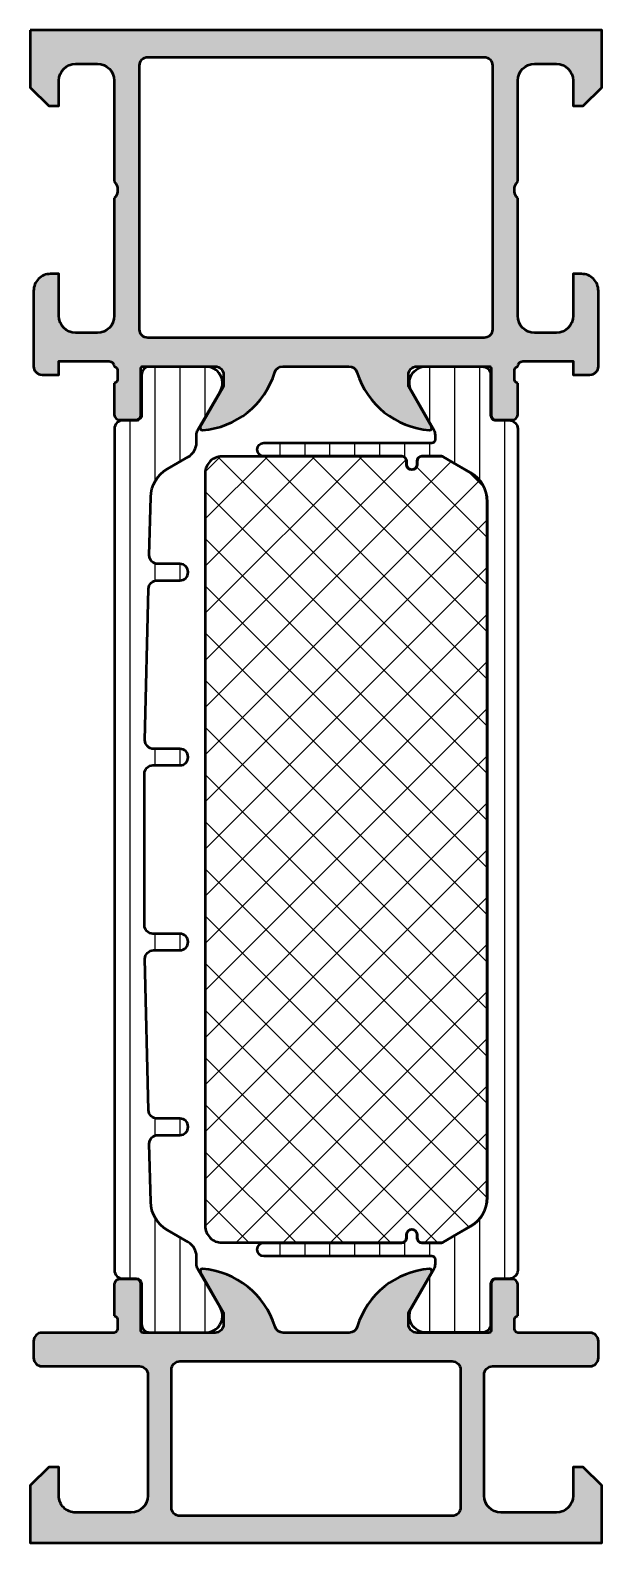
# Model space of a CAD drawing. Extents: x 0 to 34, y 0 to 90.
import ezdxf

# ---------------------------------------------------------------- set-up
doc = ezdxf.new("R2010")
doc.units = 0
for name, color, linetype, lineweight in [('0S-Alu contour', 7, 'Continuous', 50), ('0S-Alu hatch', 252, 'Continuous', 25), ('0S-Plastic contour', 254, 'Continuous', 50), ('0S-Plastic hatch', 253, 'Continuous', 25), ('0S-PT contour', 91, 'Continuous', 50), ('0S-PT hatch', 103, 'Continuous', 25)]:
    doc.layers.add(name, color=color, linetype=linetype, lineweight=lineweight)
pattern_1 = [(90, (0, 0), (-1.4859, 0), [])]

# ---------------------------------------------------------------- blocks, each defined once
blk = doc.blocks.new('345110__1E84D3D2_7B02_4190_B8D9_AD2B0588C945_')
at = {"layer": '0S-Alu hatch'}
h = blk.add_hatch(color=256, dxfattribs=at)
edge = h.paths.add_edge_path()
edge.add_line((0, 90), (0, 86.5999679203087))
edge.add_line((0, 86.5999679203087), (1.0999755859375, 85.49999257278978))
edge.add_line((1.0999755859375, 85.49999257278978), (1.699951171875, 85.49999257278978))
edge.add_line((1.699951171875, 85.49999257278978), (1.699951167454621, 87.00035606868472))
edge.add_ellipse((2.700037571150542, 87.00035606868472), major_axis=(-1.00008640369592, 0), ratio=1, start_angle=270.0000000661949, end_angle=360, ccw=False)
edge.add_line((2.700037569995123, 88.00044247238064), (3.999945191311766, 88.00044247015046))
edge.add_ellipse((3.999945191311764, 87.00038766034936), major_axis=(-1.000054809801099, 0), ratio=1, start_angle=180, end_angle=269.99999999999983, ccw=False)
edge.add_line((5.000000001112866, 87.00038766034936), (5, 80.99999972534717))
edge.add_ellipse((4.475160659681638, 80.49999972534715), major_axis=(-0.724883668698511, 0), ratio=1, start_angle=136.3884232636868, end_angle=223.6115767363133, ccw=False)
edge.add_line((5, 79.99999972534715), (5.000000001728484, 73.00005852307612))
edge.add_ellipse((3.99994120227104, 73.00005852307612), major_axis=(-1.000058799457443, 0), ratio=1, start_angle=90.0000001685961, end_angle=180, ccw=False)
edge.add_line((3.999941205213771, 71.99999972361867), (2.700038642443937, 71.99999972152193))
edge.add_ellipse((2.70003864244395, 73.0000871959161), major_axis=(-1.000087474394163, 0), ratio=1, start_angle=0, end_angle=89.99999999999932, ccw=False)
edge.add_line((1.699951168049787, 73.0000871959161), (1.699951171875, 75.49999972534715))
edge.add_line((1.699951171875, 75.49999972534715), (1.200038642443942, 75.49999972917237))
edge.add_arc((1.200038642443942, 74.49991225477822), 1.000087474394149, 89.99999999999999, 180.000777112258)
edge.add_line((0.1999511681417805, 74.49989869042233), (0.2000122065430579, 69.99996983244309))
edge.add_arc((0.6999814664106039, 69.99997661371017), 0.4999692599135345, 180.0007771239829, 269.9995628678931)
edge.add_line((0.6999776519478665, 69.50000735381118), (1.70001220703125, 69.49999972534715))
edge.add_line((1.70001220703125, 69.49999972534715), (1.700012207031242, 70.29999514771043))
edge.add_line((1.700012207031242, 70.29999514771043), (4.699952986669397, 70.29999514771043))
edge.add_ellipse((4.699879506046066, 69.99999515670942), major_axis=(-0.3000000000000195, 0), ratio=1, start_angle=180.024914814169, end_angle=269.9859662345502, ccw=False)
edge.add_ellipse((4.921043031139852, 69.73260501837412), major_axis=(-0.2788950563273869, 0), ratio=1, start_angle=178.8354106258559, end_angle=253.5801235805927, ccw=False)
edge.add_line((5.199880477682854, 69.72693661037552), (5.199880477682853, 69.27334261037574))
edge.add_ellipse((4.921012382039688, 69.26768195089862), major_axis=(-0.2789255417371481, 0), ratio=1, start_angle=106.4245945553534, end_angle=181.1628700728981, ccw=False)
edge.add_line((4.999879477682849, 69.00013861037569), (4.999879477682856, 67.1201276103672))
edge.add_arc((5.299879477682853, 67.1201276103672), 0.2999999999999971, 180, 270)
edge.add_line((5.299879477682853, 66.82012761036721), (6.279853796725636, 66.8201276103672))
edge.add_arc((6.279853796725642, 67.1201276103672), 0.3000000000000114, 269.999999999999, 360)
edge.add_line((6.579853796725653, 67.1201276103672), (6.579853796725636, 69.88012925171085))
edge.add_ellipse((6.699853796725634, 69.88012925171087), major_axis=(-0.1199999999999983, 0), ratio=1, start_angle=269.99990065165497, end_angle=360, ccw=False)
edge.add_line((6.699854004800322, 70.00012925171069), (10.99989167889668, 70.00012179582485))
edge.add_ellipse((10.99989081194116, 69.50013467805167), major_axis=(-0.4999871177739392, 0), ratio=1, start_angle=180, end_angle=269.9999006516558, ccw=False)
edge.add_line((11.4998779297151, 69.50013467805167), (11.49987792968749, 68.80012484741746))
edge.add_line((11.49987792968749, 68.80012484741746), (10.11780731750416, 66.40630046574698))
edge.add_arc((10.23619308740107, 66.33795063410184), 0.1367000000000116, 150.0000814796191, 274.3397826725371)
edge.add_arc((9.877118026678321, 71.06955313799683), 4.881907809369203, 274.339782672537, 343.0454840365646)
edge.add_ellipse((15.02510957001233, 69.50012179565972), major_axis=(-0.4999999999999344, 0), ratio=1, start_angle=269.9999999999994, end_angle=343.04548403656554, ccw=False)
edge.add_line((15.02510957001234, 70.00012179565967), (18.95784057221227, 70.00012179565967))
edge.add_ellipse((18.9578405722123, 69.50012179565972), major_axis=(-0.499999999999929, 0), ratio=1, start_angle=197.289552715733, end_angle=270.00000000000244, ccw=False)
edge.add_arc((24.13588357343282, 71.1118668983077), 4.923085062803216, 197.2895527157352, 265.5272736079399)
edge.add_arc((23.76261953608359, 66.34005844366), 0.1367000000000269, 265.5272736079431, 389.9999185203768)
edge.add_line((23.88100530598052, 66.40840827530513), (22.50015163421631, 68.80012484741746))
edge.add_line((22.50015163421631, 68.80012484741746), (22.50015163418872, 69.50013467805167))
edge.add_ellipse((23.00013875196264, 69.50013467805168), major_axis=(-0.4999871177739266, 0), ratio=1, start_angle=270.00009934834355, end_angle=360, ccw=False)
edge.add_line((23.00013788500713, 70.00012179582485), (27.30017555908753, 70.00012925171069))
edge.add_ellipse((27.3001757671622, 69.88012925171084), major_axis=(-0.1200000000000286, 0), ratio=1, start_angle=180, end_angle=270.00009934833696, ccw=False)
edge.add_line((27.42017576716223, 69.88012925171084), (27.42017576716222, 67.12012761032788))
edge.add_arc((27.72017576716221, 67.12012761032788), 0.2999999999999936, 180, 269.9999999999993)
edge.add_line((27.7201757671622, 66.82012761032789), (28.700150086205, 66.82012761032789))
edge.add_arc((28.700150086205, 67.12012761032788), 0.2999999999999971, 270, 360)
edge.add_line((29.000150086205, 67.1201276103279), (29.000150086205, 69.00013861033642))
edge.add_ellipse((29.07901718184817, 69.26768195085936), major_axis=(-0.2789255417371433, 0), ratio=1, start_angle=-1.1628700728805939, end_angle=73.57540544464553, ccw=False)
edge.add_line((28.800149086205, 69.27334261033639), (28.800149086205, 69.72693661033642))
edge.add_ellipse((29.07898653274803, 69.73260501833416), major_axis=(-0.278895056327407, 0), ratio=1, start_angle=-73.58012358050411, end_angle=1.1645893739657822, ccw=False)
edge.add_ellipse((29.30015005786905, 69.99999515668176), major_axis=(-0.3000000000276622, 0), ratio=1, start_angle=270.0140337565947, end_angle=359.9750851881862, ccw=False)
edge.add_line((29.30007657729208, 70.29999514771043), (32.30001723766327, 70.29999514771043))
edge.add_line((32.30001723766327, 70.29999514771043), (32.30001723766327, 69.49999972534715))
edge.add_line((32.30001723766327, 69.49999972534715), (33.30005179274667, 69.50000735381118))
edge.add_arc((33.30004797828394, 69.99997661371016), 0.4999692599135264, 270.000437132106, 359.9992228112989)
edge.add_line((33.80001723815148, 69.99996983187603), (33.80007827655275, 74.4998986902237))
edge.add_arc((32.79999080225059, 74.49991225477821), 1.000087474394153, 359.9992228764861, 450.0000000000004)
edge.add_line((32.79999080225058, 75.49999972917237), (32.30007827281952, 75.49999972534715))
edge.add_line((32.30007827281952, 75.49999972534715), (32.30007827663835, 73.00008712280979))
edge.add_ellipse((31.29999087534645, 73.00008712280982), major_axis=(-1.000087401291892, 0), ratio=1, start_angle=90.0000000761815, end_angle=180, ccw=False)
edge.add_line((31.29999087667619, 71.99999972151792), (30.00008836163278, 71.99999972361867))
edge.add_ellipse((30.00008836163279, 73.00005852307613), major_axis=(-1.000058799457463, 0), ratio=1, start_angle=0, end_angle=89.9999999999996, ccw=False)
edge.add_line((29.00002956217533, 73.00005852307612), (29.00002956390381, 79.99999972534715))
edge.add_ellipse((29.52486890422216, 80.49999972534715), major_axis=(-0.7248836686985065, 0), ratio=1, start_angle=-43.61157673631351, end_angle=43.61157673631362, ccw=False)
edge.add_line((29.00002956390381, 80.99999972534717), (29.00002956279094, 87.00038766034935))
edge.add_ellipse((30.00008437259206, 87.00038766034935), major_axis=(-1.000054809801117, 0), ratio=1, start_angle=270.000000164669, end_angle=360, ccw=False)
edge.add_line((30.00008436971789, 88.00044247015046), (31.29999194641317, 88.00044247238465))
edge.add_ellipse((31.29999194641316, 87.00035614156478), major_axis=(-1.000086330819868, 0), ratio=1, start_angle=180, end_angle=269.9999999999996, ccw=False)
edge.add_line((32.30007827723304, 87.00035614156477), (32.30007827281952, 85.49999257278978))
edge.add_line((32.30007827281952, 85.49999257278978), (32.90005385875702, 85.49999257278978))
edge.add_line((32.90005385875702, 85.49999257278978), (34.00002944946755, 86.5999679203087))
edge.add_line((34.00002944946755, 86.5999679203087), (33.99999893188943, 90))
edge.add_line((33.99999893188943, 90), (0, 90))
edge = h.paths.add_edge_path()
edge.add_ellipse((7.00001609230804, 87.89999111938248), major_axis=(-0.5000027408751322, 0), ratio=1, start_angle=270.0000000000219, end_angle=359.99968592151924, ccw=False)
edge.add_line((7.000016092307849, 88.39999386025762), (27.00001156424713, 88.39999386025761))
edge.add_ellipse((27.00001156424713, 87.89999111938248), major_axis=(-0.5000027408751216, 0), ratio=1, start_angle=180, end_angle=270, ccw=False)
edge.add_line((27.50001430512226, 87.89999111938248), (27.50001430512228, 72.19999941445671))
edge.add_ellipse((27.00001156424714, 72.19999941445695), major_axis=(-0.5000027408751322, 0), ratio=1, start_angle=89.9999999999996, end_angle=180, ccw=False)
edge.add_line((27.00001156424714, 71.69999667358182), (7.000016092307841, 71.69999667358182))
edge.add_ellipse((7.000016092308031, 72.19999941445694), major_axis=(-0.5000027408751145, 0), ratio=1, start_angle=0, end_angle=89.9999999999784, ccw=False)
edge.add_line((6.500013351432917, 72.19999941445694), (6.50001335144042, 87.8999938602501))
at = {"layer": '0S-Alu contour', "color": 7}
for points in [[(0, 90), (0, 86.5999679203087), (1.0999755859375, 85.49999257278978), (1.699951171875, 85.49999257278978), (1.699951167454621, 87.00035606868472)], [(32.30007827723304, 87.00035614156477), (32.30007827281952, 85.49999257278978), (32.90005385875702, 85.49999257278978), (34.00002944946755, 86.5999679203087), (33.99999893188943, 90), (0, 90)], [(7.000016092307849, 88.39999386025762), (27.00001156424713, 88.39999386025761)], [(2.700037569995123, 88.00044247238064), (3.999945191311766, 88.00044247015046)], [(6.500013351432917, 72.19999941445694), (6.50001335144042, 87.8999938602501)], [(27.50001430512226, 87.89999111938248), (27.50001430512228, 72.19999941445671)], [(30.00008436971789, 88.00044247015046), (31.29999194641317, 88.00044247238465)], [(5.000000001112866, 87.00038766034936), (5, 80.99999972534717)], [(29.00002956390381, 80.99999972534717), (29.00002956279094, 87.00038766034935)], [(5, 79.99999972534715), (5.000000001728484, 73.00005852307612)], [(29.00002956217533, 73.00005852307612), (29.00002956390381, 79.99999972534715)], [(1.699951168049787, 73.0000871959161), (1.699951171875, 75.49999972534715), (1.200038642443942, 75.49999972917237)], [(32.79999080225058, 75.49999972917237), (32.30007827281952, 75.49999972534715), (32.30007827663835, 73.00008712280979)], [(0.1999511681417805, 74.49989869042233), (0.2000122065430579, 69.99996983244309)], [(33.80001723815148, 69.99996983187603), (33.80007827655275, 74.4998986902237)], [(3.999941205213771, 71.99999972361867), (2.700038642443937, 71.99999972152193)], [(27.00001156424714, 71.69999667358182), (7.000016092307842, 71.69999667358182)], [(31.29999087667619, 71.99999972151792), (30.00008836163278, 71.99999972361867)], [(0.6999776519478665, 69.50000735381118), (1.70001220703125, 69.49999972534715), (1.700012207031242, 70.29999514771043), (4.699952986669397, 70.29999514771043)], [(29.30007657729208, 70.29999514771043), (32.30001723766327, 70.29999514771043), (32.30001723766327, 69.49999972534715), (33.30005179274667, 69.50000735381118)], [(5.199880477682854, 69.72693661037552), (5.199880477682853, 69.27334261037574)], [(6.579853796725653, 67.1201276103672), (6.579853796725636, 69.88012925171085)], [(6.699854004800322, 70.00012925171069), (10.99989167889668, 70.00012179582485)], [(11.4998779297151, 69.50013467805167), (11.49987792968749, 68.80012484741746), (10.11780731750416, 66.40630046574698)], [(15.02510957001234, 70.00012179565967), (18.95784057221227, 70.00012179565967)], [(23.88100530598052, 66.40840827530513), (22.50015163421631, 68.80012484741746), (22.50015163418872, 69.50013467805167)], [(23.00013788500713, 70.00012179582485), (27.30017555908753, 70.00012925171069)], [(27.42017576716223, 69.88012925171084), (27.42017576716222, 67.12012761032788)], [(28.800149086205, 69.27334261033639), (28.800149086205, 69.72693661033642)], [(4.999879477682849, 69.00013861037569), (4.999879477682856, 67.1201276103672)], [(29.000150086205, 67.1201276103279), (29.000150086205, 69.00013861033642)], [(5.299879477682853, 66.82012761036721), (6.279853796725636, 66.8201276103672)], [(27.7201757671622, 66.82012761032789), (28.700150086205, 66.82012761032789)]]:
    blk.add_lwpolyline(points, dxfattribs=at)
at = {"layer": '0S-Alu contour', "color": 7, "extrusion": (0, 0, -1)}
for centre, radius, start, end in [((-7.00001609230804, 87.89999111938248), 0.5000027408751322, 0.0003140784807261, 89.99999999997812), ((-27.00001156424713, 87.89999111938248), 0.5000027408751216, 90, 180), ((-2.700037571150542, 87.00035606868472), 1.00008640369592, 0, 89.99999993380511), ((-3.999945191311764, 87.00038766034936), 1.000054809801099, 90.00000000000017, 180), ((-30.00008437259206, 87.00038766034935), 1.000054809801117, 0, 89.99999983533101), ((-31.29999194641316, 87.00035614156478), 1.000086330819868, 90.0000000000004, 180), ((-4.475160659681638, 80.49999972534715), 0.724883668698511, 136.3884232636867, 223.6115767363132), ((-29.52486890422216, 80.49999972534715), 0.7248836686985065, 316.3884232636864, 43.61157673631359), ((-2.70003864244395, 73.0000871959161), 1.000087474394163, 270.0000000000007, 0), ((-3.99994120227104, 73.00005852307612), 1.000058799457443, 180, 269.9999998314039), ((-30.00008836163279, 73.00005852307613), 1.000058799457463, 270.0000000000004, 0), ((-31.29999087534645, 73.00008712280982), 1.000087401291892, 180, 269.9999999238185), ((-7.000016092308031, 72.19999941445694), 0.5000027408751145, 270.0000000000216, 0), ((-27.00001156424714, 72.19999941445695), 0.5000027408751322, 180, 270.0000000000004), ((-4.699879506046066, 69.99999515670942), 0.3000000000000195, 90.01403376544982, 179.975085185831), ((-29.30015005786905, 69.99999515668176), 0.3000000000276622, 0.0249148118137732, 89.98596624340529), ((-4.921043031139852, 69.73260501837412), 0.2788950563273869, 106.4198764194073, 181.1645893741441), ((-6.699853796725634, 69.88012925171087), 0.1199999999999983, 0, 90.00009934834503), ((-10.99989081194116, 69.50013467805167), 0.4999871177739393, 90.00009934834416, 180), ((-15.02510957001233, 69.50012179565972), 0.4999999999999344, 16.95451596343445, 90.00000000000063), ((-18.9578405722123, 69.50012179565972), 0.499999999999929, 89.99999999999756, 162.710447284267), ((-23.00013875196264, 69.50013467805168), 0.4999871177739266, 0, 89.99990065165645), ((-27.3001757671622, 69.88012925171084), 0.1200000000000286, 89.99990065166303, 180), ((-29.07898653274803, 69.73260501833416), 0.278895056327407, 358.8354106260342, 73.58012358050411), ((-4.921012382039688, 69.26768195089862), 0.2789255417371481, 178.8371299271019, 253.5754054446466), ((-29.07901718184817, 69.26768195085936), 0.2789255417371433, 286.4245945553545, 1.162870072880582)]:
    blk.add_arc(centre, radius, start, end, dxfattribs=at)
at = {"layer": '0S-Alu contour', "color": 7}
for centre, radius, start, end in [((1.200038642443942, 74.49991225477822), 1.000087474394149, 89.99999999999999, 180.000777112258), ((32.79999080225059, 74.49991225477821), 1.000087474394153, 359.9992228764861, 90.0000000000004), ((0.6999814664106039, 69.99997661371017), 0.4999692599135345, 180.0007771239829, 269.9995628678931), ((9.877118026678321, 71.06955313799683), 4.881907809369203, 274.339782672537, 343.0454840365646), ((24.13588357343282, 71.1118668983077), 4.923085062803216, 197.2895527157352, 265.5272736079399), ((33.30004797828394, 69.99997661371016), 0.4999692599135264, 270.000437132106, 359.9992228112989), ((5.299879477682853, 67.1201276103672), 0.2999999999999971, 180, 270), ((6.279853796725642, 67.1201276103672), 0.3000000000000114, 269.999999999999, 0), ((27.72017576716221, 67.12012761032788), 0.2999999999999936, 180, 269.9999999999993), ((28.700150086205, 67.12012761032788), 0.2999999999999971, 270, 0), ((10.23619308740107, 66.33795063410184), 0.1367000000000116, 150.0000814796191, 274.3397826725371), ((23.76261953608359, 66.34005844366), 0.1367000000000269, 265.5272736079431, 29.99991852037677)]:
    blk.add_arc(centre, radius, start, end, dxfattribs=at)
blk = doc.blocks.new('245311__D88226B4_338B_49B5_B0A6_4A2B36956E9A___3DB7D509_A86B_482E_81D3_36E8CAAD95AD_')
at = {"layer": '0S-Plastic hatch'}
h = blk.add_hatch(dxfattribs=at)
h.set_pattern_fill('ANSI31', color=256, scale=0.4680000000000001, angle=45, style=0)
h.set_pattern_definition(pattern_1)
edge = h.paths.add_edge_path()
edge.add_line((5.009955041503991, 66.29000299999998), (5.0099550415038, 16.2099970000001))
edge.add_arc((5.499955041503902, 16.2099970000001), 0.4900000000001015, 180, 270.0000000000002)
edge.add_line((5.499955041503904, 15.71999699999999), (6.310289053746438, 15.71999699999999))
edge.add_ellipse((6.310288356552988, 15.40999630290374), major_axis=(-0.3100006970970337, 0), ratio=1, start_angle=179.99987114239, end_angle=269.99987114144403, ccw=False)
edge.add_line((6.620289053649238, 15.40999560571015), (6.619954424440077, 13.00999856426423))
edge.add_arc((7.109950401878823, 13.0099959774386), 0.4899959774455738, 179.9996975206365, 269.9999999999989)
edge.add_line((7.109950401878814, 12.51999999999303), (10.58577753768812, 12.52))
edge.add_arc((10.44418389061203, 13.49981807472284), 0.989996070924474, 278.2228963588985, 392.7407569883862)
edge.add_line((11.27689559559288, 14.03524634894245), (9.958259432310118, 16.31919149350405))
edge.add_ellipse((10.39993240337509, 16.57419146728958), major_axis=(-0.5099999999999839, 0), ratio=1, start_angle=-0.5398516222263083, end_angle=29.999996599344513, ccw=False)
edge.add_line((9.88995504150378, 16.57899671221197), (9.889955041503775, 17.0314954576227))
edge.add_arc((8.899955041503805, 17.03149545762268), 0.9899999999999682, 0, 60.00000000000161)
edge.add_line((9.394955041503765, 17.88886060736926), (8.168101727777852, 18.59718469830506))
edge.add_ellipse((9.173101727777901, 20.33789575991198), major_axis=(-2.010000000000199, 0), ratio=1, start_angle=1.3413950657791816, end_angle=60.00000000000159, ccw=False)
edge.add_line((7.163652553698401, 20.29084242005164), (7.082932347446162, 23.73806109287131))
edge.add_ellipse((7.592792585645386, 23.75000000000005), major_axis=(-0.5099999999999988, 0), ratio=1, start_angle=-89.99999999999972, end_angle=1.3413950657787268, ccw=False)
edge.add_line((7.592792585645384, 24.26000000000005), (8.899955041503954, 24.26000000000005))
edge.add_arc((8.899955041503954, 24.75000000000005), 0.490000000000002, 270, 450)
edge.add_line((8.899955041503954, 25.24000000000005), (7.545960508012088, 25.24000000000005))
edge.add_ellipse((7.545960508012092, 25.75000000000006), major_axis=(-0.5100000000000123, 0), ratio=1, start_angle=1.3413950657787268, end_angle=89.99999999999949, ccw=False)
edge.add_line((7.036100269812854, 25.73806109287132), (6.825355920462968, 34.73806109287135))
edge.add_ellipse((7.335216158662154, 34.75000000000008), major_axis=(-0.5099999999999603, 0), ratio=1, start_angle=-89.99999999999858, end_angle=1.3413950657783857, ccw=False)
edge.add_line((7.335216158662142, 35.26000000000004), (8.89995504150396, 35.26000000000006))
edge.add_arc((8.899955041503958, 35.75000000000006), 0.4899999999999949, 270.0000000000002, 450.0000000000002)
edge.add_line((8.899955041503956, 36.24000000000005), (7.299955041503902, 36.24000000000005))
edge.add_ellipse((7.299955041503904, 36.75000000000006), major_axis=(-0.5100000000000052, 0), ratio=1, start_angle=0, end_angle=89.99999999999972, ccw=False)
edge.add_line((6.789955041503896, 36.75000000000006), (6.789955041503896, 45.75000000000006))
edge.add_ellipse((7.299955041503904, 45.75000000000005), major_axis=(-0.5100000000000087, 0), ratio=1, start_angle=270.0000000000008, end_angle=360, ccw=False)
edge.add_line((7.299955041503897, 46.26000000000006), (8.899955041503949, 46.26000000000005))
edge.add_arc((8.899955041503947, 46.75000000000006), 0.490000000000002, 270.0000000000002, 450.0000000000002)
edge.add_line((8.899955041503945, 47.24000000000006), (7.335216158662198, 47.24000000000003))
edge.add_ellipse((7.335216158662202, 47.75000000000004), major_axis=(-0.5100000000000052, 0), ratio=1, start_angle=-1.3413950657770215, end_angle=89.9999999999996, ccw=False)
edge.add_line((6.825355920462967, 47.76193890712877), (7.03610026981285, 56.76193890712879))
edge.add_ellipse((7.545960508012073, 56.75000000000006), major_axis=(-0.509999999999997, 0), ratio=1, start_angle=269.9999999999996, end_angle=358.65860493422133, ccw=False)
edge.add_line((7.545960508012076, 57.26000000000006), (8.899955041503958, 57.26000000000006))
edge.add_arc((8.899955041503958, 57.75000000000005), 0.490000000000002, 270, 450)
edge.add_line((8.899955041503958, 58.24000000000006), (7.592792585645379, 58.24000000000007))
edge.add_ellipse((7.592792585645385, 58.75000000000007), major_axis=(-0.509999999999998, 0), ratio=1, start_angle=-1.34139506577759, end_angle=89.99999999999932, ccw=False)
edge.add_line((7.082932347446162, 58.7619389071288), (7.163652553698394, 62.20915757994846))
edge.add_ellipse((9.17310172777769, 62.16210424008814), major_axis=(-2.009999999999993, 0), ratio=1, start_angle=299.99999999999915, end_angle=358.65860493422105, ccw=False)
edge.add_line((8.168101727777717, 63.90281530169486), (9.394955041503772, 64.61113939263076))
edge.add_arc((8.899955041503787, 65.46850454237736), 0.9899999999999964, 299.9999999999991, 360)
edge.add_line((9.889955041503784, 65.46850454237742), (9.889955041503757, 65.9210032877873))
edge.add_ellipse((10.39993240337524, 65.92580853271033), major_axis=(-0.5100000000001631, 0), ratio=1, start_angle=-29.999996599346616, end_angle=0.5398516222986132, ccw=False)
edge.add_line((9.95825943231012, 66.18080850649596), (11.27689559559272, 68.4647536510573))
edge.add_arc((10.44418389061204, 69.00018192527715), 0.9899960709244741, 327.2592430115965, 441.7771036410983)
edge.add_line((10.58577753768818, 69.97999999999999), (7.109950401878839, 69.98000000000697))
edge.add_arc((7.109950401869459, 69.49000402257076), 0.4899959774362089, 89.99999999890318, 180.0079887600601)
edge.add_line((6.6199544291962, 69.48993570235024), (6.620289050733159, 67.0900462229807))
edge.add_ellipse((6.310289053746447, 67.09000299999995), major_axis=(-0.30999999999998, 0), ratio=1, start_angle=90.00000000000051, end_angle=180.0079886915353, ccw=False)
edge.add_line((6.310289053746449, 66.78000299999998), (5.49995504150398, 66.78000299999998))
edge.add_arc((5.499955041503989, 66.29000299999998), 0.4899999999999949, 90.00000000000104, 180)
at = {"layer": '0S-Plastic contour', "color": 7}
for points in [[(6.6199544291962, 69.48993570235024), (6.620289050733159, 67.0900462229807)], [(10.58577753768818, 69.97999999999999), (7.109950401878839, 69.98000000000697)], [(9.95825943231012, 66.18080850649596), (11.27689559559272, 68.4647536510573)], [(6.310289053746449, 66.78000299999998), (5.49995504150398, 66.78000299999998)], [(5.009955041503991, 66.29000299999998), (5.0099550415038, 16.2099970000001)], [(9.889955041503784, 65.46850454237742), (9.889955041503757, 65.9210032877873)], [(8.168101727777717, 63.90281530169486), (9.394955041503772, 64.61113939263076)], [(7.082932347446162, 58.7619389071288), (7.163652553698394, 62.20915757994846)], [(8.899955041503958, 58.24000000000006), (7.592792585645379, 58.24000000000007)], [(6.825355920462967, 47.76193890712877), (7.03610026981285, 56.76193890712879)], [(7.545960508012076, 57.26000000000006), (8.899955041503958, 57.26000000000006)], [(8.899955041503945, 47.24000000000006), (7.335216158662198, 47.24000000000003)], [(7.299955041503897, 46.26000000000006), (8.899955041503949, 46.26000000000005)], [(6.789955041503896, 36.75000000000006), (6.789955041503896, 45.75000000000006)], [(8.899955041503956, 36.24000000000005), (7.299955041503902, 36.24000000000005)], [(7.335216158662142, 35.26000000000004), (8.89995504150396, 35.26000000000006)], [(7.036100269812854, 25.73806109287132), (6.825355920462968, 34.73806109287135)], [(8.899955041503954, 25.24000000000005), (7.545960508012088, 25.24000000000005)], [(7.163652553698401, 20.29084242005164), (7.082932347446162, 23.73806109287131)], [(7.592792585645384, 24.26000000000005), (8.899955041503954, 24.26000000000005)], [(9.394955041503765, 17.88886060736926), (8.168101727777852, 18.59718469830506)], [(9.88995504150378, 16.57899671221197), (9.889955041503775, 17.0314954576227)], [(11.27689559559288, 14.03524634894245), (9.958259432310118, 16.31919149350405)], [(5.499955041503904, 15.71999699999999), (6.310289053746438, 15.71999699999999)], [(6.620289053649238, 15.40999560571015), (6.619954424440077, 13.00999856426423)], [(7.109950401878814, 12.51999999999303), (10.58577753768812, 12.52)]]:
    blk.add_lwpolyline(points, dxfattribs=at)
for centre, radius, start, end in [((7.109950401869459, 69.49000402257076), 0.4899959774362089, 89.99999999890318, 180.0079887600601), ((10.44418389061204, 69.00018192527715), 0.9899960709244741, 327.2592430115965, 81.77710364109838), ((5.499955041503989, 66.29000299999998), 0.4899999999999949, 90.00000000000104, 180), ((8.899955041503787, 65.46850454237736), 0.9899999999999964, 299.9999999999991, 0), ((8.899955041503958, 57.75000000000005), 0.490000000000002, 270, 90), ((8.899955041503947, 46.75000000000006), 0.490000000000002, 270.0000000000002, 90.00000000000021), ((8.899955041503958, 35.75000000000006), 0.4899999999999949, 270.0000000000002, 90.00000000000021), ((8.899955041503954, 24.75000000000005), 0.490000000000002, 270, 90), ((8.899955041503805, 17.03149545762268), 0.9899999999999682, 0, 60.00000000000161), ((5.499955041503902, 16.2099970000001), 0.4900000000001015, 180, 270.0000000000002), ((10.44418389061203, 13.49981807472284), 0.989996070924474, 278.2228963588985, 32.74075698838622), ((7.109950401878823, 13.0099959774386), 0.4899959774455738, 179.9996975206365, 269.9999999999989)]:
    blk.add_arc(centre, radius, start, end, dxfattribs=at)
at = {"layer": '0S-Plastic contour', "color": 7, "extrusion": (0, 0, -1)}
for centre, radius, start, end in [((-6.310289053746447, 67.09000299999995), 0.3099999999999801, 179.9920113084647, 269.9999999999995), ((-10.39993240337524, 65.92580853271033), 0.5100000000001631, 359.4601483777014, 29.99999659934664), ((-9.17310172777769, 62.16210424008814), 2.009999999999993, 1.341395065778929, 60.00000000000087), ((-7.592792585645385, 58.75000000000007), 0.509999999999998, 270.0000000000007, 1.34139506577757), ((-7.545960508012073, 56.75000000000006), 0.509999999999997, 1.341395065778657, 90.0000000000004), ((-7.335216158662202, 47.75000000000004), 0.5100000000000052, 270.0000000000004, 1.341395065777027), ((-7.299955041503904, 45.75000000000005), 0.5100000000000087, 0, 89.9999999999992), ((-7.299955041503904, 36.75000000000006), 0.5100000000000052, 270.0000000000003, 0), ((-7.335216158662154, 34.75000000000008), 0.5099999999999604, 358.6586049342216, 89.9999999999987), ((-7.545960508012092, 25.75000000000006), 0.5100000000000123, 270.0000000000005, 358.6586049342213), ((-7.592792585645386, 23.75000000000005), 0.5099999999999988, 358.6586049342213, 89.99999999999982), ((-9.173101727777901, 20.33789575991198), 2.010000000000199, 299.9999999999984, 358.6586049342208), ((-10.39993240337509, 16.57419146728958), 0.5099999999999839, 330.0000034006556, 0.5398516222263418), ((-6.310288356552988, 15.40999630290374), 0.3100006970970337, 90.00012885855595, 180.0001288576101)]:
    blk.add_arc(centre, radius, start, end, dxfattribs=at)
blk = doc.blocks.new('245311__401FA216_F015_41A2_A219_8878AE7B9313___C6299FFE_8046_49B8_ABE2_DD3986DF559A_')
at = {"layer": '0S-Plastic hatch'}
h = blk.add_hatch(dxfattribs=at)
h.set_pattern_fill('ANSI31', color=256, scale=0.4680000000000001, angle=45, style=0)
h.set_pattern_definition(pattern_1)
edge = h.paths.add_edge_path()
edge.add_line((29.00000081787105, 66.29000567895636), (29.00000081787099, 16.20999432109072))
edge.add_ellipse((28.50000349677308, 16.20999432109071), major_axis=(-0.4999973210979078, 0), ratio=1, start_angle=90, end_angle=180, ccw=False)
edge.add_line((28.50000349677308, 15.70999699999281), (27.6896694845332, 15.70999699999998))
edge.add_arc((27.68966948453054, 15.40999699999997), 0.3000000000000114, 89.99999999949247, 180)
edge.add_line((27.38966948453053, 15.40999700000006), (27.39000143492756, 13.0099986170577))
edge.add_ellipse((26.89000545748894, 13.00999597743861), major_axis=(-0.4999959774455867, 0), ratio=1, start_angle=90, end_angle=180.0003024805684, ccw=False)
edge.add_line((26.89000545748894, 12.50999999999302), (23.41346131976436, 12.50999999999999))
edge.add_ellipse((23.55577196875573, 13.49981807472283), major_axis=(-0.9999960709244721, 0), ratio=1, start_angle=-32.72701609984421, end_angle=81.8183919480989, ccw=False)
edge.add_line((22.71451931976442, 14.04045300000003), (24.03302498886613, 16.32417212092918))
edge.add_arc((23.60008631029252, 16.57412934928486), 0.4999145081034511, 330.0000034006544, 360)
edge.add_line((24.10000081839597, 16.57412934928486), (24.10000081787113, 16.85000000040413))
edge.add_arc((23.90000081787112, 16.85000000002363), 0.2000000000000028, 0, 90)
edge.add_line((23.90000081787112, 17.05000000002363), (13.89975137282272, 17.05000000002361))
edge.add_ellipse((13.89975137280579, 17.45000000002361), major_axis=(-0.4000000000000022, 0), ratio=1, start_angle=-89.99633271489239, end_angle=90.0000000024246, ccw=False)
edge.add_line((13.89972577032591, 17.84999999920426), (22.10005463391337, 17.85052487025351))
edge.add_arc((22.10003543216203, 18.1505234434465), 0.2999985738075054, 270.0036672818066, 360)
edge.add_line((22.40003400596954, 18.1505234434465), (22.40003400596954, 18.35003318807462))
edge.add_ellipse((22.7000008178711, 18.35003318807462), major_axis=(-0.2999668119015624, 0), ratio=1, start_angle=180, end_angle=360, ccw=False)
edge.add_line((22.99996762977266, 18.35003318807463), (22.99996762977267, 18.15052607826399))
edge.add_arc((23.29996762972553, 18.150526078264), 0.2999999999528668, 180, 270.0000000000007)
edge.add_line((23.29996762972554, 17.85052607831113), (24.46501362733158, 17.85052607831113))
edge.add_arc((24.46501362733158, 18.05052607831111), 0.1999999999999815, 269.999999999999, 299.9999999999999)
edge.add_line((24.56501362733157, 17.87732099755424), (26.20000081787112, 18.82128129213383))
edge.add_arc((25.20000081787113, 20.55333209970271), 1.999999999999997, 299.9999999999999, 360)
edge.add_line((27.20000081787112, 20.55333209970271), (27.20000081787112, 61.94666790039171))
edge.add_arc((25.20000081787109, 61.94666790039171), 2.000000000000028, 0, 60.00000000000174)
edge.add_line((26.20000081787105, 63.67871870796064), (24.56501362733146, 64.6226790025402))
edge.add_arc((24.4650136273314, 64.44947392178318), 0.2000000000001444, 60.00000000000108, 90.00000000000509)
edge.add_line((24.46501362733138, 64.64947392178333), (23.29996762977263, 64.64947392178321))
edge.add_arc((23.29996762977266, 64.34947392178321), 0.2999999999999971, 90.00000000000543, 180)
edge.add_line((22.99996762977266, 64.34947392178321), (22.99996762977266, 64.14996681197258))
edge.add_ellipse((22.7000008178711, 64.14996681197258), major_axis=(-0.2999668119015624, 0), ratio=1, start_angle=0, end_angle=180, ccw=False)
edge.add_line((22.40003400596954, 64.14996681197258), (22.40003400596954, 64.34947655660073))
edge.add_arc((22.10003400596957, 64.34947655660073), 0.2999999999999687, 0, 89.99350147898224)
edge.add_line((22.10006803214598, 64.64947655467105), (13.89970602764814, 64.6504066419861))
edge.add_ellipse((13.89975137283363, 65.0502033197191), major_axis=(-0.399796680304533, 0), ratio=1, start_angle=-89.99999999994469, end_angle=89.99350147741808, ccw=False)
edge.add_line((13.89975137283324, 65.45000000002364), (23.90000081787157, 65.45000000002406))
edge.add_arc((23.90000081787154, 65.65000000002362), 0.1999999999995765, 270.0000000000061, 360)
edge.add_line((24.10000081787112, 65.65000000002362), (24.10000081787112, 65.92584774313973))
edge.add_arc((23.6000008178711, 65.92584774313973), 0.5000000000000107, 0, 29.99999659934577)
edge.add_line((24.03301353460149, 66.1758477174393), (22.71451931976438, 68.45954700004718))
edge.add_ellipse((23.55577196875574, 69.00018192532433), major_axis=(-0.999996070924485, 0), ratio=1, start_angle=-81.8183919480989, end_angle=32.72701609983989, ccw=False)
edge.add_line((23.41346131976437, 69.99000000004717), (26.89000545748895, 69.99000000005411))
edge.add_ellipse((26.89000545748893, 69.49000402260852), major_axis=(-0.499995977445593, 0), ratio=1, start_angle=179.9920751942274, end_angle=269.99999999999795, ccw=False)
edge.add_line((27.39000143015188, 69.48993486618842), (27.38966948740009, 67.09004449387434))
edge.add_arc((27.68966948453054, 67.09000300004718), 0.3000000000000118, 179.9920752627532, 270.0000000005075)
edge.add_line((27.6896694845332, 66.79000300004716), (28.50000349677308, 66.79000300005434))
edge.add_ellipse((28.50000349677308, 66.29000567895636), major_axis=(-0.4999973210979788, 0), ratio=1, start_angle=180, end_angle=270.0000000000008, ccw=False)
at = {"layer": '0S-Plastic contour', "color": 7}
for points in [[(23.41346131976437, 69.99000000004717), (26.89000545748895, 69.99000000005411)], [(27.39000143015188, 69.48993486618842), (27.38966948740009, 67.09004449387434)], [(24.03301353460149, 66.1758477174393), (22.71451931976438, 68.45954700004718)], [(27.6896694845332, 66.79000300004716), (28.50000349677308, 66.79000300005434)], [(24.10000081787112, 65.65000000002362), (24.10000081787112, 65.92584774313973)], [(29.00000081787105, 66.29000567895636), (29.00000081787099, 16.20999432109071)], [(13.89975137283324, 65.45000000002364), (23.90000081787157, 65.45000000002406)], [(22.10006803214598, 64.64947655467105), (13.89970602764814, 64.6504066419861)], [(22.40003400596954, 64.14996681197258), (22.40003400596954, 64.34947655660073)], [(22.99996762977266, 64.34947392178321), (22.99996762977266, 64.14996681197258)], [(24.46501362733138, 64.64947392178333), (23.29996762977263, 64.64947392178321)], [(26.20000081787105, 63.67871870796064), (24.56501362733146, 64.6226790025402)], [(27.20000081787112, 20.55333209970271), (27.20000081787112, 61.94666790039171)], [(22.40003400596954, 18.1505234434465), (22.40003400596954, 18.35003318807462)], [(22.99996762977266, 18.35003318807463), (22.99996762977267, 18.15052607826399)], [(24.56501362733157, 17.87732099755424), (26.20000081787112, 18.82128129213383)], [(13.89972577032591, 17.84999999920426), (22.10005463391337, 17.85052487025351)], [(23.29996762972554, 17.85052607831113), (24.46501362733158, 17.85052607831113)], [(23.90000081787112, 17.05000000002363), (13.89975137282272, 17.05000000002361)], [(22.71451931976442, 14.04045300000003), (24.03302498886613, 16.32417212092918)], [(24.10000081839597, 16.57412934928486), (24.10000081787113, 16.85000000040413)], [(27.38966948453053, 15.40999700000006), (27.39000143492756, 13.0099986170577)], [(28.50000349677308, 15.70999699999281), (27.6896694845332, 15.70999699999998)], [(26.89000545748894, 12.50999999999302), (23.41346131976436, 12.50999999999999)]]:
    blk.add_lwpolyline(points, dxfattribs=at)
at = {"layer": '0S-Plastic contour', "color": 7, "extrusion": (0, 0, -1)}
for centre, radius, start, end in [((-23.55577196875574, 69.00018192532433), 0.999996070924485, 327.2729839001601, 81.81839194809893), ((-26.89000545748893, 69.49000402260852), 0.4999959774455931, 90.00000000000205, 180.0079248057727), ((-28.50000349677308, 66.29000567895636), 0.4999973210979789, 89.9999999999992, 180), ((-13.89975137283363, 65.0502033197191), 0.399796680304533, 270.0064985225819, 89.99999999994478), ((-22.7000008178711, 64.14996681197258), 0.2999668119015624, 180, 0), ((-22.7000008178711, 18.35003318807462), 0.2999668119015624, 0, 180), ((-13.89975137280579, 17.45000000002361), 0.4000000000000022, 269.9999999975754, 89.99633271489249), ((-28.50000349677308, 16.20999432109071), 0.4999973210979079, 180, 270), ((-23.55577196875573, 13.49981807472283), 0.9999960709244721, 278.1816080519011, 32.72701609984413), ((-26.89000545748894, 13.00999597743861), 0.4999959774455868, 179.9996975194316, 270)]:
    blk.add_arc(centre, radius, start, end, dxfattribs=at)
at = {"layer": '0S-Plastic contour', "color": 7}
for centre, radius, start, end in [((27.68966948453054, 67.09000300004718), 0.3000000000000118, 179.9920752627532, 270.0000000005075), ((23.6000008178711, 65.92584774313973), 0.5000000000000107, 0, 29.99999659934577), ((23.90000081787154, 65.65000000002362), 0.1999999999995765, 270.0000000000061, 0), ((22.10003400596957, 64.34947655660073), 0.2999999999999687, 0, 89.99350147898224), ((23.29996762977266, 64.34947392178321), 0.2999999999999971, 90.00000000000543, 180), ((24.4650136273314, 64.44947392178318), 0.2000000000001444, 60.00000000000108, 90.00000000000509), ((25.20000081787109, 61.94666790039171), 2.000000000000028, 0, 60.00000000000174), ((25.20000081787113, 20.55333209970271), 1.999999999999997, 299.9999999999999, 0), ((22.10003543216203, 18.1505234434465), 0.2999985738075054, 270.0036672818066, 0), ((23.29996762972553, 18.150526078264), 0.2999999999528668, 180, 270.0000000000007), ((24.46501362733158, 18.05052607831111), 0.1999999999999815, 269.999999999999, 299.9999999999999), ((23.90000081787112, 16.85000000002363), 0.2000000000000028, 0, 90), ((23.60008631029252, 16.57412934928486), 0.4999145081034511, 330.0000034006544, 0), ((27.68966948453054, 15.40999699999997), 0.3000000000000114, 89.99999999949247, 180)]:
    blk.add_arc(centre, radius, start, end, dxfattribs=at)
blk = doc.blocks.new('465010__A0CC031E_7EC6_453E_A6D7_F3A0189407E9_')
at = {"layer": '0S-PT hatch'}
h = blk.add_hatch(dxfattribs=at)
h.set_pattern_fill('ANSI37', color=256, scale=0.625, angle=90, style=0)
h.set_pattern_definition([(135, (0, 0), (-1.403165018917055, -1.403165018917055), []), (225, (0, 0), (1.403165018917055, -1.403165018917055), [])])
edge = h.paths.add_edge_path()
edge.add_line((10.41000081787105, 63.65020331974267), (10.41000081787105, 18.84979668030451))
edge.add_arc((11.40000081787098, 18.84979668030442), 0.9899999999999238, 180, 270.0010508000606)
edge.add_line((11.4000189743926, 17.85979668047099), (22.10003932454798, 17.85999291816622))
edge.add_arc((22.10003400596954, 18.14999291811744), 0.2899999999999951, 270.0010508003356, 360)
edge.add_line((22.39003400596954, 18.14999291811744), (22.39003400596954, 18.35056371340369))
edge.add_ellipse((22.6994632106833, 18.35056371340369), major_axis=(-0.3094292047137621, 0), ratio=1, start_angle=180, end_angle=360, ccw=False)
edge.add_line((23.00889241539707, 18.35056371340369), (23.00889241539707, 18.14999291811745))
edge.add_arc((23.29888532105026, 18.14999291811744), 0.2899929056531967, 180, 266.5483267860341)
edge.add_line((23.28142582558965, 17.86052607831115), (24.46501362733159, 17.86052607831114))
edge.add_arc((24.46501362733159, 18.05052607831114), 0.1899999999999906, 270.0000000000021, 300.0000000000011)
edge.add_line((24.56001362733158, 17.8859812515921), (26.19500081787113, 18.82994154617168))
edge.add_arc((25.20000081787113, 20.55333209970272), 1.989999999999998, 300, 360)
edge.add_line((27.19000081787112, 20.55333209970272), (27.19000081787112, 61.94666790039175))
edge.add_arc((25.20000081787112, 61.94666790039175), 1.989999999999998, 0, 60.00000000000079)
edge.add_line((26.19500081787109, 63.67005845392278), (24.56001362733155, 64.61401874850236))
edge.add_arc((24.46501362733158, 64.44947392178334), 0.1899999999999678, 60.00000000000468, 90.0000000001457)
edge.add_line((24.4650136273311, 64.6394739217833), (23.28143917427375, 64.63947392178032))
edge.add_arc((23.29889950976452, 64.34999291814104), 0.2900070943674582, 93.45167039856798, 180)
edge.add_line((23.00889241539707, 64.34999291814101), (23.00889241539706, 64.14942212285477))
edge.add_ellipse((22.6989256034955, 64.14942212285477), major_axis=(-0.3099668119015639, 0), ratio=1, start_angle=0, end_angle=180, ccw=False)
edge.add_line((22.38895879159393, 64.14942212285477), (22.38895879159394, 64.34999291809385))
edge.add_arc((22.09855215220299, 64.34999291809389), 0.2904066393909481, 0, 90.00105094549728)
edge.add_line((22.09854682543106, 64.64039955743598), (11.40000100131314, 64.64020331974432))
edge.add_arc((11.40000081787102, 63.65020331974266), 0.9899999999999664, 89.99998938337467, 180)
at = {"layer": '0S-PT contour', "color": 7}
for points in [[(22.09854682543106, 64.64039955743598), (11.40000100131314, 64.64020331974432)], [(22.38895879159393, 64.14942212285477), (22.38895879159394, 64.34999291809385)], [(23.00889241539707, 64.34999291814101), (23.00889241539706, 64.14942212285477)], [(24.4650136273311, 64.6394739217833), (23.28143917427375, 64.63947392178032)], [(26.19500081787109, 63.67005845392278), (24.56001362733155, 64.61401874850236)], [(10.41000081787105, 63.65020331974267), (10.41000081787105, 18.84979668030451)], [(27.19000081787112, 20.55333209970272), (27.19000081787112, 61.94666790039175)], [(22.39003400596954, 18.14999291811744), (22.39003400596954, 18.35056371340369)], [(23.00889241539707, 18.35056371340369), (23.00889241539707, 18.14999291811745)], [(24.56001362733158, 17.8859812515921), (26.19500081787113, 18.82994154617168)], [(11.4000189743926, 17.85979668047099), (22.10003932454798, 17.85999291816622)], [(23.28142582558965, 17.86052607831115), (24.46501362733159, 17.86052607831114)]]:
    blk.add_lwpolyline(points, dxfattribs=at)
for centre, radius, start, end in [((11.40000081787102, 63.65020331974266), 0.9899999999999664, 89.99998938337467, 180), ((22.09855215220299, 64.34999291809389), 0.2904066393909481, 0, 90.00105094549728), ((23.29889950976452, 64.34999291814104), 0.2900070943674582, 93.45167039856798, 180), ((24.46501362733158, 64.44947392178334), 0.1899999999999678, 60.00000000000468, 90.0000000001457), ((25.20000081787112, 61.94666790039175), 1.989999999999998, 0, 60.00000000000079), ((25.20000081787113, 20.55333209970272), 1.989999999999998, 300, 0), ((11.40000081787098, 18.84979668030442), 0.9899999999999238, 180, 270.0010508000606), ((22.10003400596954, 18.14999291811744), 0.2899999999999951, 270.0010508003356, 0), ((23.29888532105026, 18.14999291811744), 0.2899929056531967, 180, 266.5483267860341), ((24.46501362733159, 18.05052607831114), 0.1899999999999906, 270.0000000000021, 300.0000000000011)]:
    blk.add_arc(centre, radius, start, end, dxfattribs=at)
at = {"layer": '0S-PT contour', "color": 7, "extrusion": (0, 0, -1)}
for centre, radius, start, end in [((-22.6989256034955, 64.14942212285477), 0.3099668119015639, 180, 0), ((-22.6994632106833, 18.35056371340369), 0.3094292047137621, 0, 180)]:
    blk.add_arc(centre, radius, start, end, dxfattribs=at)
blk = doc.blocks.new('345010__AF5E7302_791D_49C4_81BC_D980732127D4_')
at = {"layer": '0S-Alu hatch'}
h = blk.add_hatch(color=256, dxfattribs=at)
edge = h.paths.add_edge_path()
edge.add_line((0.200004577622725, 11.99999625916795), (0.2000045776227253, 11.00000374082505))
edge.add_arc((0.7000083184687667, 11.00000374083204), 0.5000037408460399, 180, 269.9999623152261)
edge.add_line((0.7000079896046147, 10.49999999998611), (6.49991226198279, 10.4999961852651))
edge.add_ellipse((6.499862015559308, 9.99994975355878), major_axis=(-0.5000464342307867, 0), ratio=1, start_angle=180.0057572833641, end_angle=269.9942427186579, ccw=False)
edge.add_line((6.999908447265625, 9.999999999999968), (6.999908447350675, 2.800431083996559))
edge.add_ellipse((5.999921370190471, 2.800431083996561), major_axis=(-0.9999870771602035, 0), ratio=1, start_angle=90.00000000000011, end_angle=180, ccw=False)
edge.add_line((5.999921370190473, 1.800444006836358), (2.699920654289363, 1.80044400691986))
edge.add_ellipse((2.699871721627009, 2.800395074255837), major_axis=(-0.9999510685332376, 0), ratio=1, start_angle=-0.0028106027443186576, end_angle=90.00280377222708, ccw=False)
edge.add_line((1.699920654296874, 2.800444126127386), (1.699920654296875, 4.500437736511231))
edge.add_line((1.699920654296875, 4.500437736511231), (1.099884033203124, 4.500437736511231))
edge.add_line((1.099884033203124, 4.500437736511231), (-9.1552734375e-05, 3.400447130203247))
edge.add_line((-9.1552734375e-05, 3.400447130203247), (-9.1552734375e-05, -1.1790595e-09))
edge.add_line((-9.1552734375e-05, -1.1790596e-09), (33.99984741210937, 0.000437866197899))
edge.add_line((33.99984741210937, 0.000437866197899), (33.99984741210937, 3.400447130203255))
edge.add_line((33.99984741210937, 3.400447130203255), (32.89987182617187, 4.500437736511231))
edge.add_line((32.89987182617187, 4.500437736511231), (32.29983520507813, 4.50043773651123))
edge.add_line((32.29983520507813, 4.50043773651123), (32.29983520628123, 2.800395074255842))
edge.add_ellipse((31.29988413774798, 2.800395074255844), major_axis=(-0.999951068533246, 0), ratio=1, start_angle=90.00000000000023, end_angle=180, ccw=False)
edge.add_line((31.29988413774799, 1.800444005722598), (27.99983448882173, 1.80044400683636))
edge.add_ellipse((27.99983448918454, 2.800431083996569), major_axis=(-0.9999870771602088, 0), ratio=1, start_angle=0, end_angle=89.9999999792127, ccw=False)
edge.add_line((26.99984741202433, 2.800431083996568), (26.99984740958491, 9.999949753564678))
edge.add_ellipse((27.49989384388094, 9.999949753558772), major_axis=(-0.5000464342960314, 0), ratio=1, start_angle=270.0000376841298, end_angle=360, ccw=False)
edge.add_line((27.49989351499433, 10.49999618785469), (33.29974786954998, 10.49999999998611))
edge.add_arc((33.29974754090623, 11.00000374083204), 0.5000037408460397, 270.0000376595172, 360)
edge.add_line((33.79975128175227, 11.00000374083204), (33.79975128175227, 11.99999625917495))
edge.add_arc((33.29974754090623, 11.99999625916795), 0.50000374084604, 0, 90)
edge.add_line((33.29974754090623, 12.50000000001399), (29.00000081787107, 12.5))
edge.add_ellipse((29.07883726441412, 12.7675205919931), major_axis=(-0.2788950563274245, 0), ratio=1, start_angle=-1.1645893740961242, end_angle=73.58012358050581, ccw=False)
edge.add_line((28.79999981787109, 12.77318899999147), (28.79999981787109, 13.22678299999145))
edge.add_ellipse((29.07886791351426, 13.23244365946855), major_axis=(-0.2789255417371548, 0), ratio=1, start_angle=-73.57540544464308, end_angle=1.1628700728941226, ccw=False)
edge.add_line((29.00000081787108, 13.49998699999149), (29.00000081787109, 15.379998))
edge.add_arc((28.70000081787108, 15.379998), 0.3000000000000007, 0, 89.99999999999935)
edge.add_line((28.70000081787109, 15.679998), (27.7200264988283, 15.679998))
edge.add_arc((27.7200264988283, 15.379998), 0.2999999999999971, 90, 180)
edge.add_line((27.4200264988283, 15.379998), (27.4200264988283, 12.62))
edge.add_ellipse((27.3000264988282, 12.62), major_axis=(-0.1200000000000969, 0), ratio=1, start_angle=85.10022320459268, end_angle=180, ccw=False)
edge.add_line((27.2897769338219, 12.50043852452732), (23.00000744250083, 12.50046920641465))
edge.add_ellipse((23.00001101906397, 13.00050611502136), major_axis=(-0.5000369086195005, 0), ratio=1, start_angle=0.007725743998321377, end_angle=89.999590186305, ccw=False)
edge.add_line((22.49997411499024, 13.00043869020991), (22.49997411499023, 13.70045089721679))
edge.add_line((22.49997411499023, 13.70045089721679), (23.88202892672365, 16.09427069774656))
edge.add_arc((23.76364287510784, 16.16262004143631), 0.136700000000004, 330.0003176376537, 454.3387125172849)
edge.add_arc((24.12261710944084, 11.43117493786978), 4.881743231518417, 94.33871251728704, 163.0465604106408)
edge.add_ellipse((18.97475350888342, 13.00046157836906), major_axis=(-0.4999999999999244, 0), ratio=1, start_angle=90, end_angle=163.0465604106412, ccw=False)
edge.add_line((18.97475350888342, 12.50046157836914), (15.04244329951909, 12.50046157836914))
edge.add_ellipse((15.04244329951908, 13.00046157836912), major_axis=(-0.4999999999999752, 0), ratio=1, start_angle=17.288112086633816, end_angle=90.0000000000004, ccw=False)
edge.add_arc((9.864534750990934, 11.38890113073209), 4.922901807455974, 17.28811208663374, 85.52803903762906)
edge.add_arc((10.23772075179433, 16.16053187404189), 0.1367000000000032, 85.52803903762931, 209.99968236235)
edge.add_line((10.11933470017852, 16.09218253035213), (11.50018392333985, 13.7004508972168))
edge.add_line((11.50018392333985, 13.7004508972168), (11.50018392333984, 13.00043869018438))
edge.add_ellipse((11.00014701926611, 13.00050611502137), major_axis=(-0.5000369086195043, 0), ratio=1, start_angle=90.00610960531452, end_angle=179.992274253077, ccw=False)
edge.add_line((11.00020033956604, 12.50046920924471), (6.70154166217203, 12.50001083180777))
edge.add_ellipse((6.699929360546672, 12.62), major_axis=(-0.1199999999999787, 0), ratio=1, start_angle=0, end_angle=90.76984048366569, ccw=False)
edge.add_line((6.579929360546693, 12.62), (6.579929360546694, 15.379998))
edge.add_arc((6.279929360546693, 15.379998), 0.3000000000000007, 0, 89.99999999999984)
edge.add_line((6.279929360546694, 15.679998), (5.299955041503912, 15.679998))
edge.add_arc((5.299955041503911, 15.379998), 0.3000000000000043, 89.99999999999984, 180)
edge.add_line((4.999955041503906, 15.379998), (4.999955041503907, 13.49998699999149))
edge.add_ellipse((4.921087945860734, 13.23244365946855), major_axis=(-0.2789255417371541, 0), ratio=1, start_angle=178.8371299271148, end_angle=253.5754054446444, ccw=False)
edge.add_line((5.199956041503908, 13.22678299999149), (5.199956041503907, 12.77318899999144))
edge.add_ellipse((4.92111859496086, 12.76752059199311), major_axis=(-0.2788950563274324, 0), ratio=1, start_angle=106.4198764194924, end_angle=181.1645893740879, ccw=False)
edge.add_line((4.999955041503905, 12.5), (0.7000083184687629, 12.50000000001399))
edge.add_arc((0.7000083184687625, 11.99999625916796), 0.5000037408460383, 89.99999999999991, 180)
edge = h.paths.add_edge_path()
edge.add_line((8.399885177612305, 2.100443959236145), (8.399885177612305, 10.30044078826904))
edge.add_ellipse((8.899885177612305, 10.30044078826904), major_axis=(-0.5, 0), ratio=1, start_angle=270, end_angle=360, ccw=False)
edge.add_line((8.899885177612305, 10.80044078826904), (25.09984779357911, 10.80044078826904))
edge.add_ellipse((25.09984779357911, 10.30044078826904), major_axis=(-0.5, 0), ratio=1, start_angle=180, end_angle=269.9999999999996, ccw=False)
edge.add_line((25.59984779357911, 10.30044078826904), (25.59984779357911, 2.100443959236148))
edge.add_ellipse((25.0998477935791, 2.100443959236147), major_axis=(-0.5000000000000027, 0), ratio=1, start_angle=89.9999999999996, end_angle=180, ccw=False)
edge.add_line((25.0998477935791, 1.600443959236145), (8.899885177612305, 1.600443959236145))
edge.add_ellipse((8.899885177612305, 2.100443959236145), major_axis=(-0.5, 0), ratio=1, start_angle=0, end_angle=90, ccw=False)
at = {"layer": '0S-Alu contour', "color": 7}
for points in [[(4.999955041503906, 15.379998), (4.999955041503907, 13.49998699999149)], [(6.279929360546694, 15.679998), (5.299955041503912, 15.679998)], [(6.579929360546693, 12.62), (6.579929360546694, 15.379998)], [(10.11933470017852, 16.09218253035213), (11.50018392333985, 13.7004508972168), (11.50018392333984, 13.00043869018438)], [(22.49997411499024, 13.00043869020991), (22.49997411499023, 13.70045089721679), (23.88202892672365, 16.09427069774656)], [(27.4200264988283, 15.379998), (27.4200264988283, 12.62)], [(28.70000081787109, 15.679998), (27.7200264988283, 15.679998)], [(29.00000081787108, 13.49998699999149), (29.00000081787109, 15.379998)], [(5.199956041503908, 13.22678299999149), (5.199956041503907, 12.77318899999144)], [(28.79999981787109, 12.77318899999147), (28.79999981787109, 13.22678299999145)], [(0.200004577622725, 11.99999625916795), (0.2000045776227253, 11.00000374082505)], [(4.999955041503905, 12.5), (0.700008318468763, 12.50000000001399)], [(11.00020033956604, 12.50046920924471), (6.70154166217203, 12.50001083180777)], [(18.97475350888342, 12.50046157836914), (15.04244329951909, 12.50046157836914)], [(27.2897769338219, 12.50043852452732), (23.00000744250083, 12.50046920641465)], [(33.29974754090623, 12.50000000001399), (29.00000081787107, 12.5)], [(33.79975128175227, 11.00000374083204), (33.79975128175227, 11.99999625917495)], [(8.899885177612305, 10.80044078826904), (25.09984779357911, 10.80044078826904)], [(0.7000079896046147, 10.49999999998611), (6.49991226198279, 10.4999961852651)], [(6.999908447265625, 9.999999999999968), (6.999908447350675, 2.800431083996559)], [(8.399885177612305, 2.100443959236145), (8.399885177612305, 10.30044078826904)], [(25.59984779357911, 10.30044078826904), (25.59984779357911, 2.100443959236149)], [(26.99984741202433, 2.800431083996568), (26.99984740958491, 9.999949753564678)], [(27.49989351499433, 10.49999618785469), (33.29974786954998, 10.49999999998611)], [(1.699920654296874, 2.800444126127386), (1.699920654296875, 4.500437736511231), (1.099884033203124, 4.500437736511231), (-9.1552734375e-05, 3.400447130203247), (-9.1552734375e-05, -1.1790596e-09), (33.99984741210937, 0.000437866197899), (33.99984741210937, 3.400447130203255), (32.89987182617187, 4.500437736511231), (32.29983520507813, 4.50043773651123), (32.29983520628123, 2.800395074255842)], [(5.999921370190473, 1.800444006836358), (2.699920654289363, 1.80044400691986)], [(31.29988413774799, 1.800444005722598), (27.99983448882173, 1.80044400683636)], [(25.0998477935791, 1.600443959236145), (8.899885177612305, 1.600443959236145)]]:
    blk.add_lwpolyline(points, dxfattribs=at)
for centre, radius, start, end in [((10.23772075179433, 16.16053187404189), 0.1367000000000032, 85.52803903762931, 209.99968236235), ((9.864534750990934, 11.38890113073209), 4.922901807455974, 17.28811208663374, 85.52803903762906), ((24.12261710944084, 11.43117493786978), 4.881743231518417, 94.33871251728704, 163.0465604106408), ((23.76364287510784, 16.16262004143631), 0.136700000000004, 330.0003176376537, 94.3387125172849), ((5.299955041503911, 15.379998), 0.3000000000000043, 89.99999999999984, 180), ((6.279929360546693, 15.379998), 0.3000000000000007, 0, 89.99999999999984), ((27.7200264988283, 15.379998), 0.2999999999999971, 90, 180), ((28.70000081787108, 15.379998), 0.3000000000000007, 0, 89.99999999999935), ((0.7000083184687625, 11.99999625916796), 0.5000037408460383, 89.99999999999991, 180), ((33.29974754090623, 11.99999625916795), 0.50000374084604, 0, 90), ((0.7000083184687667, 11.00000374083204), 0.5000037408460399, 180, 269.9999623152261), ((33.29974754090623, 11.00000374083204), 0.5000037408460397, 270.0000376595172, 0)]:
    blk.add_arc(centre, radius, start, end, dxfattribs=at)
at = {"layer": '0S-Alu contour', "color": 7, "extrusion": (0, 0, -1)}
for centre, radius, start, end in [((-4.921087945860734, 13.23244365946855), 0.2789255417371541, 106.4245945553556, 181.1628700728853), ((-4.92111859496086, 12.76752059199311), 0.2788950563274324, 178.8354106259121, 253.5801235805076), ((-6.699929360546672, 12.62), 0.1199999999999787, 269.2301595163343, 0), ((-11.00014701926611, 13.00050611502137), 0.5000369086195043, 180.0077257469231, 269.9938903946855), ((-15.04244329951908, 13.00046157836912), 0.4999999999999752, 269.9999999999996, 342.7118879133662), ((-18.97475350888342, 13.00046157836906), 0.4999999999999244, 196.9534395893589, 270), ((-23.00001101906397, 13.00050611502136), 0.5000369086195005, 270.000409813695, 359.9922742560017), ((-27.3000264988282, 12.62), 0.1200000000000969, 180, 274.8997767954073), ((-29.07883726441412, 12.7675205919931), 0.2788950563274245, 286.4198764194942, 1.164589374095985), ((-29.07886791351426, 13.23244365946855), 0.2789255417371548, 358.8371299271059, 73.57540544464315), ((-8.899885177612305, 10.30044078826904), 0.5, 0, 90), ((-25.09984779357911, 10.30044078826904), 0.5, 90.0000000000004, 180), ((-6.499862015559308, 9.99994975355878), 0.5000464342307867, 90.00575728134206, 179.9942427166359), ((-27.49989384388094, 9.999949753558772), 0.5000464342960314, 0, 89.99996231587023), ((-2.699871721627009, 2.800395074255837), 0.9999510685332376, 269.9971962277729, 0.0028106027441995), ((-5.999921370190471, 2.800431083996561), 0.9999870771602035, 180, 269.9999999999999), ((-27.99983448918454, 2.800431083996569), 0.9999870771602088, 270.0000000207873, 0), ((-31.29988413774798, 2.800395074255844), 0.999951068533246, 180, 269.9999999999998), ((-8.899885177612305, 2.100443959236145), 0.5, 270, 0), ((-25.0998477935791, 2.100443959236147), 0.5000000000000027, 180, 270.0000000000004)]:
    blk.add_arc(centre, radius, start, end, dxfattribs=at)
blk = doc.blocks.new('465010__DE9E2993_D1A1_415D_A896_4B9E05BBF5E9_')
at = {"layer": '0S-Alu contour', "color": 7}
for name in ['345110__1E84D3D2_7B02_4190_B8D9_AD2B0588C945_', '345010__AF5E7302_791D_49C4_81BC_D980732127D4_']:
    blk.add_blockref(name, (0, 0), dxfattribs=at)
at = {"layer": '0S-Plastic contour', "color": 7}
for name in ['245311__D88226B4_338B_49B5_B0A6_4A2B36956E9A___3DB7D509_A86B_482E_81D3_36E8CAAD95AD_', '245311__401FA216_F015_41A2_A219_8878AE7B9313___C6299FFE_8046_49B8_ABE2_DD3986DF559A_']:
    blk.add_blockref(name, (0, 0), dxfattribs=at)
at = {"layer": '0S-PT contour', "color": 7}
blk.add_blockref('465010__A0CC031E_7EC6_453E_A6D7_F3A0189407E9_', (0, 0), dxfattribs=at)

msp = doc.modelspace()

# ---------------------------------------------------------------- block references
at = {"layer": '0S-Alu contour', "color": 7}
msp.add_blockref('465010__DE9E2993_D1A1_415D_A896_4B9E05BBF5E9_', (0, 0), dxfattribs=at)

doc.saveas('drawing.dxf')
